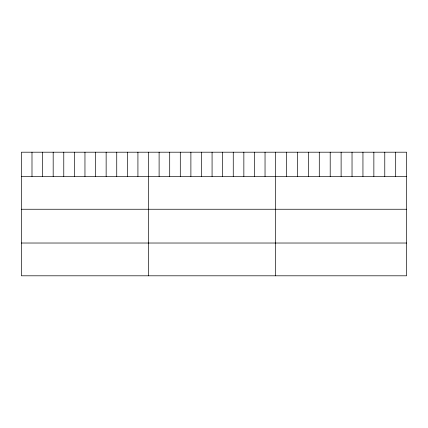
<?xml version="1.0" encoding="UTF-8"?>
<svg xmlns="http://www.w3.org/2000/svg" width="428" height="428" viewBox="0 0 428 428"><rect width="100%" height="100%" fill="white"/><g stroke="black" fill="none" stroke-linecap="round" stroke-linejoin="round"><path stroke-width="0.64" d="M406.6 176.47L406.6 275.803L21.4 275.803L21.4 152.197L406.6 152.197L406.6 176.47L21.4 176.47M21.4 209.249L406.6 209.249M21.4 243.024L406.6 243.024M395.686 152.197L395.686 176.47M384.772 152.197L384.772 176.47M373.858 152.197L373.858 176.47M362.944 152.197L362.944 176.47M352.03 152.197L352.03 176.47M341.116 152.197L341.116 176.47M330.202 152.197L330.202 176.47M319.288 152.197L319.288 176.47M308.374 152.197L308.374 176.47M297.46 152.197L297.46 176.47M286.546 152.197L286.546 176.47M275.632 152.197L275.632 275.803M265.039 152.197L265.039 176.47M254.446 152.197L254.446 176.47M243.853 152.197L243.853 176.47M233.26 152.197L233.26 176.47M222.667 152.197L222.667 176.47M212.074 152.197L212.074 176.47M201.481 152.197L201.481 176.47M190.888 152.197L190.888 176.47M180.295 152.197L180.295 176.47M169.702 152.197L169.702 176.47M159.109 152.197L159.109 176.47M148.516 152.197L148.516 275.803M137.923 152.197L137.923 176.47M127.33 152.197L127.33 176.47M116.737 152.197L116.737 176.47M106.144 152.197L106.144 176.47M95.551 152.197L95.551 176.47M84.958 152.197L84.958 176.47M74.365 152.197L74.365 176.47M63.772 152.197L63.772 176.47M53.179 152.197L53.179 176.47M42.586 152.197L42.586 176.47M31.993 152.197L31.993 176.47"/></g></svg>
